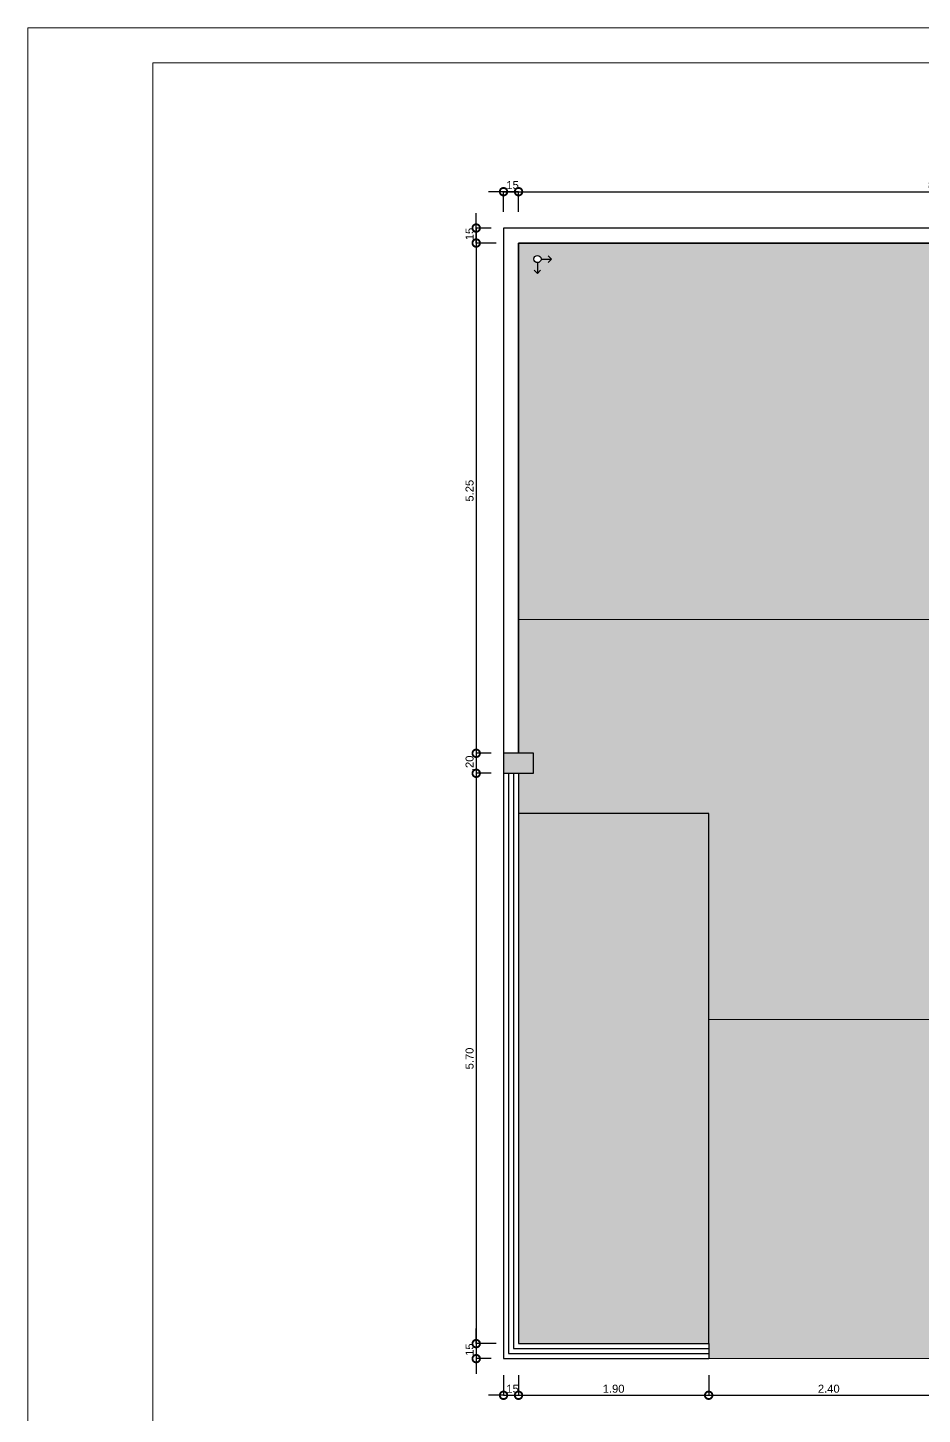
# Model space of a CAD drawing. Header units: millimetres. Extents: x 12559 to 15472, y 18493 to 18672.
# Drawn here: x 12559.31 to 12568.25, y 18525.05 to 18538.91 of the extents above; entities that cross this region are included whole.
import ezdxf

# ---------------------------------------------------------------- set-up
doc = ezdxf.new("R2010")
doc.units = ezdxf.units.MM
doc.layers.get('0').update_dxf_attribs({"lineweight": 9})
for name, color, linetype in [('02', 2, 'Continuous'), ('A1', 1, 'Continuous'), ('Parede', 5, 'Continuous')]:
    doc.layers.add(name, color=color, linetype=linetype)
doc.layers.add('gesso', color=6, linetype='Continuous', lineweight=5, plot=False)
doc.styles.add('R60-50', font='arial.ttf', dxfattribs={"height": 0.08})
doc.dimstyles.new('1-50', dxfattribs={"dimtxt": 0.08, "dimasz": 0.15, "dimexe": 0, "dimexo": 0.125, "dimgap": 0.025, "dimtad": 1, "dimzin": 4, "dimdsep": 46, "dimtxsty": 'R60-50', "dimblk": 'DOTSMALL', "dimcen": 0, "dimclrd": 10, "dimclre": 10, "dimclrt": 2, "dimaunit": 1, "dimadec": 0, "dimazin": 1, "dimtfac": 1, "dimtix": 1, "dimtmove": 2, "dimatfit": 3, "dimldrblk": 'DOTSMALL', "dimfxl": 0.2, "dimfxlon": 1, "dimtolj": 1, "dimtzin": 0, "dimarcsym": 0})
pattern_1 = [(0, (-65.9016, -23.0075), (0, 4), [])]
pattern_2 = [(37.5, (-65.901607, -23.007543), (-0.001424027853, 0.04355777812), [0, -0.03436112, 0, -0.0384302, 0, -0.03673475]), (7.5, (-65.90161, -23.007543), (0.0400075722, 0.06379743395), [0, -0.01853692, 0, -0.03097022, 0, -0.01186815]), (327.5, (-65.929413, -23.007543), (0.07039832095, 0.000127909436), [0, -0.011303, 0, -0.0406908, 0, -0.0531241]), (317.5, (-65.92941, -23.007543), (0.06795652427, 0.01984070977), [0, -0.0056515, 0, -0.02667508, 0, -0.0305181])]

# ---------------------------------------------------------------- blocks, each defined once
blk = doc.blocks.new('SETa paginaçao')
at = {"layer": 'A1'}
for p, q in [((1907.316, 2491.819), (1907.349, 2491.786)), ((1907.174, 2491.676), (1907.207, 2491.709))]:
    blk.add_line(p, q, dxfattribs=at)
for points in [[(1907.316, 2491.712), (1907.316, 2491.819), (1907.284, 2491.786)], [(1907.279, 2491.676), (1907.174, 2491.676), (1907.207, 2491.644)]]:
    blk.add_lwpolyline(points, dxfattribs=at)
blk.add_circle((1907.315, 2491.676), 0.036, dxfattribs=at)
blk = doc.blocks.new('_DOTSMALL')
at = {"color": 0, "linetype": 'ByBlock', "const_width": 0.5}
blk.add_lwpolyline([(-0.0625, 0, 1), (0.0625, 0, 1)], format="xyb", close=True, dxfattribs=at)
blk = doc.blocks.new('*D34')
at = {"layer": 'Defpoints', "color": 0, "transparency": 16777216}
for p in [(12564.061, 18537.27), (12564.061, 18536.907), (12564.211, 18536.757)]:
    blk.add_point(p, dxfattribs=at)
at = {"layer": 'gesso', "color": 10, "lineweight": -2, "transparency": 16777216}
for p, q in [((12564.061, 18537.27), (12563.911, 18537.27)), ((12564.061, 18537.07), (12564.061, 18537.27)), ((12564.211, 18537.27), (12564.061, 18537.27)), ((12564.211, 18537.07), (12564.211, 18537.27)), ((12564.211, 18537.27), (12564.361, 18537.27))]:
    blk.add_line(p, q, dxfattribs=at)
at = {"layer": 'gesso', "color": 10, "lineweight": -2, "transparency": 16777216, "xscale": 0.15, "yscale": 0.15, "zscale": 0.15}
blk.add_blockref('_DOTSMALL', (12564.061, 18537.27), dxfattribs=at)
at = {"layer": 'gesso', "color": 10, "lineweight": -2, "transparency": 16777216, "xscale": 0.15, "yscale": 0.15, "zscale": 0.15, "rotation": 180}
blk.add_blockref('_DOTSMALL', (12564.211, 18537.27), dxfattribs=at)
at = {"layer": 'gesso', "color": 2, "transparency": 16777216, "insert": (12564.136, 18537.336), "char_height": 0.08, "attachment_point": 5, "style": 'R60-50'}
blk.add_mtext('\\A1;.15', dxfattribs=at)
blk = doc.blocks.new('*D35')
at = {"layer": 'Defpoints', "color": 0, "transparency": 16777216}
for p in [(12572.763, 18537.27), (12564.061, 18536.907), (12572.763, 18536.757)]:
    blk.add_point(p, dxfattribs=at)
at = {"layer": 'gesso', "color": 10, "lineweight": -2, "transparency": 16777216}
for p, q in [((12564.061, 18537.07), (12564.061, 18537.27)), ((12564.061, 18537.27), (12572.763, 18537.27)), ((12572.763, 18537.07), (12572.763, 18537.27))]:
    blk.add_line(p, q, dxfattribs=at)
at = {"layer": 'gesso', "color": 10, "lineweight": -2, "transparency": 16777216, "xscale": 0.15, "yscale": 0.15, "zscale": 0.15, "rotation": 180}
blk.add_blockref('_DOTSMALL', (12564.061, 18537.27), dxfattribs=at)
at = {"layer": 'gesso', "color": 10, "lineweight": -2, "transparency": 16777216, "xscale": 0.15, "yscale": 0.15, "zscale": 0.15}
blk.add_blockref('_DOTSMALL', (12572.763, 18537.27), dxfattribs=at)
at = {"layer": 'gesso', "color": 2, "transparency": 16777216, "insert": (12568.412, 18537.336), "char_height": 0.08, "attachment_point": 5, "style": 'R60-50'}
blk.add_mtext('\\A1;8.70', dxfattribs=at)
blk = doc.blocks.new('*D55')
at = {"layer": 'Defpoints', "color": 0, "transparency": 16777216}
for p in [(12564.211, 18525.757), (12564.061, 18525.607), (12564.211, 18525.241)]:
    blk.add_point(p, dxfattribs=at)
at = {"layer": 'gesso', "color": 10, "lineweight": -2, "transparency": 16777216}
for p, q in [((12564.061, 18525.441), (12564.061, 18525.241)), ((12564.211, 18525.441), (12564.211, 18525.241)), ((12564.061, 18525.241), (12563.911, 18525.241)), ((12564.061, 18525.241), (12564.211, 18525.241)), ((12564.211, 18525.241), (12564.361, 18525.241))]:
    blk.add_line(p, q, dxfattribs=at)
at = {"layer": 'gesso', "color": 10, "lineweight": -2, "transparency": 16777216, "xscale": 0.15, "yscale": 0.15, "zscale": 0.15}
blk.add_blockref('_DOTSMALL', (12564.061, 18525.241), dxfattribs=at)
at = {"layer": 'gesso', "color": 10, "lineweight": -2, "transparency": 16777216, "xscale": 0.15, "yscale": 0.15, "zscale": 0.15, "rotation": 180}
blk.add_blockref('_DOTSMALL', (12564.211, 18525.241), dxfattribs=at)
at = {"layer": 'gesso', "color": 2, "transparency": 16777216, "insert": (12564.136, 18525.306), "char_height": 0.08, "attachment_point": 5, "style": 'R60-50'}
blk.add_mtext('\\A1;.15', dxfattribs=at)
blk = doc.blocks.new('*D56')
at = {"layer": 'Defpoints', "color": 0, "transparency": 16777216}
for p in [(12564.211, 18525.757), (12566.111, 18525.607), (12566.111, 18525.241)]:
    blk.add_point(p, dxfattribs=at)
at = {"layer": 'gesso', "color": 10, "lineweight": -2, "transparency": 16777216}
for p, q in [((12564.211, 18525.441), (12564.211, 18525.241)), ((12566.111, 18525.441), (12566.111, 18525.241)), ((12564.211, 18525.241), (12566.111, 18525.241))]:
    blk.add_line(p, q, dxfattribs=at)
at = {"layer": 'gesso', "color": 10, "lineweight": -2, "transparency": 16777216, "xscale": 0.15, "yscale": 0.15, "zscale": 0.15, "rotation": 180}
blk.add_blockref('_DOTSMALL', (12564.211, 18525.241), dxfattribs=at)
at = {"layer": 'gesso', "color": 10, "lineweight": -2, "transparency": 16777216, "xscale": 0.15, "yscale": 0.15, "zscale": 0.15}
blk.add_blockref('_DOTSMALL', (12566.111, 18525.241), dxfattribs=at)
at = {"layer": 'gesso', "color": 2, "transparency": 16777216, "insert": (12565.161, 18525.306), "char_height": 0.08, "attachment_point": 5, "style": 'R60-50'}
blk.add_mtext('\\A1;1.90', dxfattribs=at)
blk = doc.blocks.new('*D57')
at = {"layer": 'Defpoints', "color": 0, "transparency": 16777216}
for p in [(12566.111, 18525.607), (12568.511, 18525.607), (12568.511, 18525.241)]:
    blk.add_point(p, dxfattribs=at)
at = {"layer": 'gesso', "color": 10, "lineweight": -2, "transparency": 16777216}
for p, q in [((12566.111, 18525.441), (12566.111, 18525.241)), ((12568.511, 18525.441), (12568.511, 18525.241)), ((12566.111, 18525.241), (12568.511, 18525.241))]:
    blk.add_line(p, q, dxfattribs=at)
at = {"layer": 'gesso', "color": 10, "lineweight": -2, "transparency": 16777216, "xscale": 0.15, "yscale": 0.15, "zscale": 0.15, "rotation": 180}
blk.add_blockref('_DOTSMALL', (12566.111, 18525.241), dxfattribs=at)
at = {"layer": 'gesso', "color": 10, "lineweight": -2, "transparency": 16777216, "xscale": 0.15, "yscale": 0.15, "zscale": 0.15}
blk.add_blockref('_DOTSMALL', (12568.511, 18525.241), dxfattribs=at)
at = {"layer": 'gesso', "color": 2, "transparency": 16777216, "insert": (12567.311, 18525.306), "char_height": 0.08, "attachment_point": 5, "style": 'R60-50'}
blk.add_mtext('\\A1;2.40', dxfattribs=at)
blk = doc.blocks.new('*D60')
at = {"layer": 'Defpoints', "color": 0, "transparency": 16777216}
for p in [(12563.788, 18536.907), (12564.061, 18536.907), (12564.211, 18536.757)]:
    blk.add_point(p, dxfattribs=at)
at = {"layer": 'gesso', "color": 10, "lineweight": -2, "transparency": 16777216}
for p, q in [((12563.788, 18536.907), (12563.788, 18537.057)), ((12563.936, 18536.907), (12563.788, 18536.907)), ((12563.788, 18536.757), (12563.788, 18536.907)), ((12563.988, 18536.757), (12563.788, 18536.757)), ((12563.788, 18536.757), (12563.788, 18536.607))]:
    blk.add_line(p, q, dxfattribs=at)
at = {"layer": 'gesso', "color": 10, "lineweight": -2, "transparency": 16777216, "xscale": 0.15, "yscale": 0.15, "zscale": 0.15}
for p, rotation in [((12563.788, 18536.907), 270), ((12563.788, 18536.757), 90)]:
    blk.add_blockref('_DOTSMALL', p, dxfattribs=dict(at, rotation=rotation))
at = {"layer": 'gesso', "color": 2, "transparency": 16777216, "insert": (12563.722, 18536.832), "char_height": 0.08, "attachment_point": 5, "rotation": 90, "style": 'R60-50'}
blk.add_mtext('\\A1;.15', dxfattribs=at)
blk = doc.blocks.new('*D61')
at = {"layer": 'Defpoints', "color": 0, "transparency": 16777216}
for p in [(12564.061, 18536.907), (12563.788, 18531.657), (12564.061, 18531.657)]:
    blk.add_point(p, dxfattribs=at)
at = {"layer": 'gesso', "color": 10, "lineweight": -2, "transparency": 16777216}
for p, q in [((12563.936, 18536.907), (12563.788, 18536.907)), ((12563.788, 18536.907), (12563.788, 18531.657)), ((12563.936, 18531.657), (12563.788, 18531.657))]:
    blk.add_line(p, q, dxfattribs=at)
at = {"layer": 'gesso', "color": 10, "lineweight": -2, "transparency": 16777216, "xscale": 0.15, "yscale": 0.15, "zscale": 0.15}
for p, rotation in [((12563.788, 18536.907), 90), ((12563.788, 18531.657), 270)]:
    blk.add_blockref('_DOTSMALL', p, dxfattribs=dict(at, rotation=rotation))
at = {"layer": 'gesso', "color": 2, "transparency": 16777216, "insert": (12563.722, 18534.282), "char_height": 0.08, "attachment_point": 5, "rotation": 90, "style": 'R60-50'}
blk.add_mtext('\\A1;5.25', dxfattribs=at)
blk = doc.blocks.new('*D62')
at = {"layer": 'Defpoints', "color": 0, "transparency": 16777216}
for p in [(12564.061, 18531.657), (12563.788, 18531.457), (12564.061, 18531.457)]:
    blk.add_point(p, dxfattribs=at)
at = {"layer": 'gesso', "color": 10, "lineweight": -2, "transparency": 16777216}
for p, q in [((12563.936, 18531.657), (12563.788, 18531.657)), ((12563.788, 18531.657), (12563.788, 18531.457)), ((12563.936, 18531.457), (12563.788, 18531.457))]:
    blk.add_line(p, q, dxfattribs=at)
at = {"layer": 'gesso', "color": 10, "lineweight": -2, "transparency": 16777216, "xscale": 0.15, "yscale": 0.15, "zscale": 0.15}
for p, rotation in [((12563.788, 18531.657), 90), ((12563.788, 18531.457), 270)]:
    blk.add_blockref('_DOTSMALL', p, dxfattribs=dict(at, rotation=rotation))
at = {"layer": 'gesso', "color": 2, "transparency": 16777216, "insert": (12563.722, 18531.557), "char_height": 0.08, "attachment_point": 5, "rotation": 90, "style": 'R60-50'}
blk.add_mtext('\\A1;.20', dxfattribs=at)
blk = doc.blocks.new('*D63')
at = {"layer": 'Defpoints', "color": 0, "transparency": 16777216}
for p in [(12564.061, 18531.457), (12563.788, 18525.757), (12564.211, 18525.757)]:
    blk.add_point(p, dxfattribs=at)
at = {"layer": 'gesso', "color": 10, "lineweight": -2, "transparency": 16777216}
for p, q in [((12563.936, 18531.457), (12563.788, 18531.457)), ((12563.788, 18531.457), (12563.788, 18525.757)), ((12563.988, 18525.757), (12563.788, 18525.757))]:
    blk.add_line(p, q, dxfattribs=at)
at = {"layer": 'gesso', "color": 10, "lineweight": -2, "transparency": 16777216, "xscale": 0.15, "yscale": 0.15, "zscale": 0.15}
for p, rotation in [((12563.788, 18531.457), 90), ((12563.788, 18525.757), 270)]:
    blk.add_blockref('_DOTSMALL', p, dxfattribs=dict(at, rotation=rotation))
at = {"layer": 'gesso', "color": 2, "transparency": 16777216, "insert": (12563.722, 18528.607), "char_height": 0.08, "attachment_point": 5, "rotation": 90, "style": 'R60-50'}
blk.add_mtext('\\A1;5.70', dxfattribs=at)
blk = doc.blocks.new('*D64')
at = {"layer": 'Defpoints', "color": 0, "transparency": 16777216}
for p in [(12564.211, 18525.757), (12563.788, 18525.607), (12564.061, 18525.607)]:
    blk.add_point(p, dxfattribs=at)
at = {"layer": 'gesso', "color": 10, "lineweight": -2, "transparency": 16777216}
for p, q in [((12563.788, 18525.757), (12563.788, 18525.907)), ((12563.988, 18525.757), (12563.788, 18525.757)), ((12563.788, 18525.757), (12563.788, 18525.607)), ((12563.936, 18525.607), (12563.788, 18525.607)), ((12563.788, 18525.607), (12563.788, 18525.457))]:
    blk.add_line(p, q, dxfattribs=at)
at = {"layer": 'gesso', "color": 10, "lineweight": -2, "transparency": 16777216, "xscale": 0.15, "yscale": 0.15, "zscale": 0.15}
for p, rotation in [((12563.788, 18525.757), 270), ((12563.788, 18525.607), 90)]:
    blk.add_blockref('_DOTSMALL', p, dxfattribs=dict(at, rotation=rotation))
at = {"layer": 'gesso', "color": 2, "transparency": 16777216, "insert": (12563.722, 18525.682), "char_height": 0.08, "attachment_point": 5, "rotation": 90, "style": 'R60-50'}
blk.add_mtext('\\A1;.15', dxfattribs=at)

msp = doc.modelspace()

# ---------------------------------------------------------------- hatches: boundary and pattern name
h = msp.add_hatch()
h.set_pattern_fill('AR-CONC', color=256, scale=0.00088)
h.set_pattern_definition([(50, (1.63265, -22.24631), (0.1603225087, -0.0140263953), [0.016764, -0.184404]), (355, (1.63265, -22.24631), (-0.0310142109, 0.1681300238), [0.0134112, -0.1475237141]), (100.4514447, (1.64601, -22.24748), (0.1293082974, 0.1541036217), [0.0142472077, -0.1567194152]), (46.1842, (1.63265, -22.2016), (0.238549556, -0.0369972486), [0.025146, -0.276606]), (96.6355576, (1.65253, -22.2047), (0.208915638, 0.2177349896), [0.0213708204, -0.2350793352]), (351.1841512, (1.63265, -22.2016), (0.208915638, 0.2177349896), [0.020116771, -0.221284564]), (21, (1.655, -22.21278), (0.1334206643, -0.0899933744), [0.016764, -0.184404]), (326, (1.655, -22.21278), (0.054385785, 0.1620854102), [0.0134112, -0.1475232]), (71.451445, (1.66612, -22.22028), (0.187806449, 0.0720920366), [0.0142472077, -0.1567191451]), (37.5, (1.63265, -22.24631), (0.00271797086, 0.07440843421), [0, -0.14573504, 0, -0.1497584, 0, -0.148082]), (7.5, (1.63265, -22.24631), (0.058801303, 0.08815890584), [0, -0.08538464, 0, -0.14238224, 0, -0.0564388]), (327.5, (1.58281, -22.24631), (0.11931972375, -0.00504129471), [0, -0.05588, 0, -0.1743456, 0, -0.2313432]), (317.5, (1.56046, -22.24631), (0.1303536796, 0.0223753121), [0, -0.072644, 0, -0.11578336, 0, -0.1642872])])
h.paths.add_polyline_path([(12564.361, 18531.657), (12564.061, 18531.657), (12564.061, 18531.457), (12564.361, 18531.457)])
h.paths.add_polyline_path([(12570.511, 18531.646), (12570.211, 18531.646), (12570.211, 18531.446), (12570.511, 18531.446)])
h.paths.add_polyline_path([(12576.361, 18531.646), (12576.061, 18531.646), (12576.061, 18531.446), (12576.361, 18531.446)])
at = {"layer": 'gesso'}
h = msp.add_hatch(dxfattribs=at)
h.set_pattern_fill('_USER', color=256, scale=4, pattern_type=0)
h.set_pattern_definition(pattern_1)
h.paths.add_polyline_path([(12572.763, 18536.757), (12564.211, 18536.757), (12564.211, 18531.657), (12564.361, 18531.657), (12564.361, 18531.457), (12564.211, 18531.457), (12564.211, 18531.057), (12566.111, 18531.057), (12566.111, 18525.757), (12566.111, 18525.607), (12568.511, 18525.607), (12568.511, 18525.757), (12568.511, 18525.878), (12568.511, 18526.878), (12570.511, 18526.878), (12570.511, 18527.378), (12573.841, 18527.378), (12574.011, 18526.878), (12575.227, 18528.091), (12576.211, 18529.067), (12576.211, 18531.446), (12576.061, 18531.446), (12576.061, 18531.646), (12576.211, 18531.646), (12576.211, 18533.298), (12574.011, 18533.298), (12572.763, 18533.298)])
h.paths.add_polyline_path([(12570.511, 18531.646), (12570.511, 18531.446), (12570.211, 18531.446), (12570.211, 18531.646)], flags=16)
h = msp.add_hatch(dxfattribs=at)
h.set_pattern_fill('_USER', color=256, scale=4, pattern_type=0)
h.set_pattern_definition(pattern_1)
h.paths.add_polyline_path([(12576.211, 18533.298), (12574.011, 18533.298), (12572.763, 18533.298), (12572.763, 18536.757), (12564.211, 18536.757), (12564.211, 18531.657), (12564.361, 18531.657), (12564.361, 18531.457), (12564.211, 18531.457), (12564.211, 18531.057), (12566.111, 18531.057), (12566.111, 18525.757), (12566.111, 18525.607), (12568.511, 18525.607), (12568.511, 18525.757), (12569.59, 18525.757, -0.41885), (12569.159, 18526.878), (12570.511, 18526.878), (12570.511, 18527.378), (12573.841, 18527.378), (12574.011, 18526.878), (12575.227, 18528.091), (12576.211, 18529.067), (12576.211, 18531.446), (12576.061, 18531.446), (12576.061, 18531.646), (12576.211, 18531.646)])
h.paths.add_polyline_path([(12570.511, 18531.646), (12570.511, 18531.446), (12570.211, 18531.446), (12570.211, 18531.646)], flags=16)
h = msp.add_hatch(dxfattribs=at)
h.set_pattern_fill('AR-SAND', color=1, scale=0.00089)
h.set_pattern_definition(pattern_2)
h.paths.add_polyline_path([(12576.211, 18531.446), (12576.061, 18531.446), (12576.061, 18531.646), (12576.211, 18531.646), (12576.211, 18533.298), (12574.011, 18533.298), (12572.763, 18533.298), (12572.763, 18536.757), (12564.211, 18536.757), (12564.211, 18531.657), (12564.361, 18531.657), (12564.361, 18531.457), (12564.211, 18531.457), (12564.211, 18531.057), (12566.111, 18531.057), (12566.111, 18525.757), (12566.111, 18525.607), (12568.511, 18525.607), (12568.511, 18525.757), (12569.59, 18525.757, -0.41885), (12569.159, 18526.878), (12570.511, 18526.878), (12574.011, 18526.878), (12575.227, 18528.091), (12576.211, 18529.067)])
h.paths.add_polyline_path([(12570.511, 18531.446), (12570.211, 18531.446), (12570.211, 18531.646), (12570.511, 18531.646)], flags=16)
h.paths.add_polyline_path([(12564.435, 18536.597, -1), (12564.363, 18536.597, -1)], flags=16)
h = msp.add_hatch(dxfattribs=at)
h.set_pattern_fill('AR-SAND', color=1, scale=0.00089)
h.set_pattern_definition(pattern_2)
h.paths.add_polyline_path([(12566.111, 18531.057), (12564.211, 18531.057), (12564.211, 18525.757), (12566.111, 18525.757)])

# ---------------------------------------------------------------- linework, layer by layer
at = {"color": 2}
for p, q in [((12559.307, 18517.909), (12559.307, 18538.909)), ((12559.307, 18538.909), (12574.157, 18538.909))]:
    msp.add_line(p, q, dxfattribs=at)
at = {"color": 6}
for p, q in [((12560.557, 18518.259), (12560.557, 18538.559)), ((12560.557, 18538.559), (12588.657, 18538.559))]:
    msp.add_line(p, q, dxfattribs=at)
at = {"layer": '02'}
for points in [[(12564.111, 18531.457), (12564.111, 18525.657), (12566.111, 18525.657)], [(12564.161, 18531.457), (12564.161, 18525.707), (12566.111, 18525.707)]]:
    msp.add_lwpolyline(points, dxfattribs=at)
at = {"layer": 'gesso'}
msp.add_line((12566.111, 18525.607), (12568.511, 18525.607), dxfattribs=at)
at = {"layer": 'Parede'}
for p, q in [((12564.211, 18531.657), (12564.211, 18536.757)), ((12564.211, 18536.757), (12572.811, 18536.757)), ((12564.361, 18531.657), (12564.061, 18531.657)), ((12564.361, 18531.457), (12564.361, 18531.657)), ((12564.061, 18531.457), (12564.361, 18531.457)), ((12566.111, 18525.757), (12566.111, 18525.607))]:
    msp.add_line(p, q, dxfattribs=at)
for points in [[(12576.361, 18527.757), (12576.361, 18536.907), (12564.061, 18536.907), (12564.061, 18525.607), (12566.111, 18525.607)], [(12576.211, 18531.646), (12576.211, 18536.757), (12564.211, 18536.757), (12564.211, 18531.657)], [(12564.211, 18531.457), (12564.211, 18525.757), (12566.111, 18525.757)], [(12566.111, 18525.757), (12566.111, 18531.057), (12564.211, 18531.057)]]:
    msp.add_lwpolyline(points, dxfattribs=at)

# ---------------------------------------------------------------- block references
at = {"layer": 'A1', "rotation": 180}
msp.add_blockref('SETa paginaçao', (14471.715, 21028.273), dxfattribs=at)

# ---------------------------------------------------------------- dimensions: what is measured, and where the dimension line sits
at = {"layer": 'gesso'}
for base, p1, p2, picture, middle in [((12564.061, 18537.27), (12564.211, 18536.757), (12564.061, 18536.907), '*D34', (12564.136, 18537.336)), ((12572.763, 18537.27), (12564.061, 18536.907), (12572.763, 18536.757), '*D35', (12568.412, 18537.336)), ((12564.211, 18525.241), (12564.061, 18525.607), (12564.211, 18525.757), '*D55', (12564.136, 18525.306)), ((12566.111, 18525.241), (12564.211, 18525.757), (12566.111, 18525.607), '*D56', (12565.161, 18525.306)), ((12568.511, 18525.241), (12566.111, 18525.607), (12568.511, 18525.607), '*D57', (12567.311, 18525.306))]:
    dim = msp.add_linear_dim(base=base, p1=p1, p2=p2, dimstyle='1-50', dxfattribs=at)
    dim.commit()
    dim.dimension.update_dxf_attribs({"geometry": picture, "text_midpoint": middle})
for base, p1, p2, picture, middle in [((12563.788, 18536.907), (12564.211, 18536.757), (12564.061, 18536.907), '*D60', (12563.722, 18536.832)), ((12563.788, 18531.657), (12564.061, 18536.907), (12564.061, 18531.657), '*D61', (12563.722, 18534.282)), ((12563.788, 18531.457), (12564.061, 18531.657), (12564.061, 18531.457), '*D62', (12563.722, 18531.557)), ((12563.788, 18525.757), (12564.061, 18531.457), (12564.211, 18525.757), '*D63', (12563.722, 18528.607)), ((12563.788, 18525.607), (12564.211, 18525.757), (12564.061, 18525.607), '*D64', (12563.722, 18525.682))]:
    dim = msp.add_linear_dim(base=base, p1=p1, p2=p2, angle=90, dimstyle='1-50', dxfattribs=at)
    dim.commit()
    dim.dimension.update_dxf_attribs({"geometry": picture, "text_midpoint": middle})

doc.saveas('drawing.dxf')
